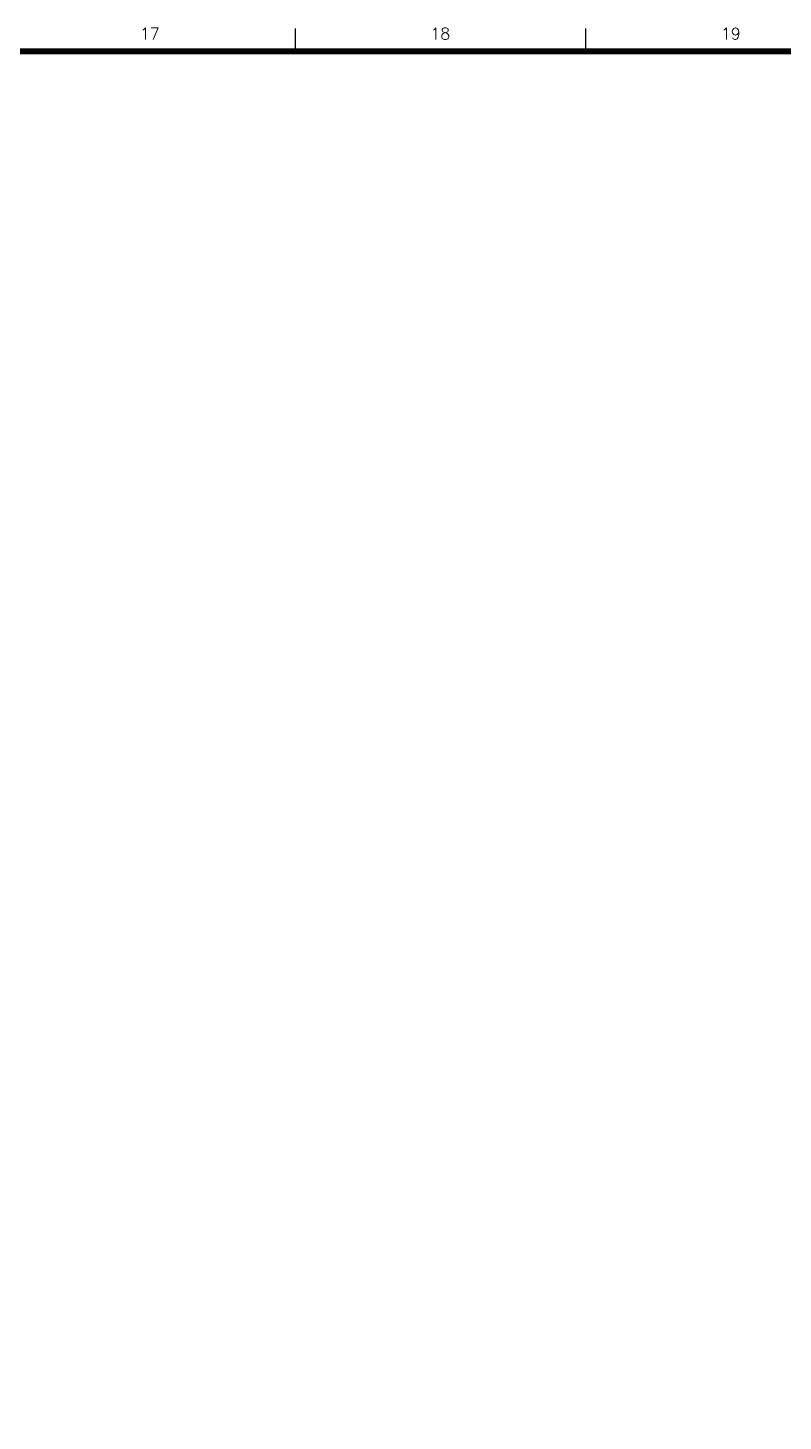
# Model space of a CAD drawing. Header units: inches. Extents: x 18712 to 314639, y 0 to 420500.
# Drawn here: x 111613 to 124613, y 311829 to 335804 of the extents above; entities that cross this region are included whole.
import ezdxf
from ezdxf.enums import TextEntityAlignment as Align

# ---------------------------------------------------------------- set-up
doc = ezdxf.new("R2010")
doc.units = ezdxf.units.IN
doc.header["$LTSCALE"] = 1000
doc.header["$MEASUREMENT"] = 0
for name, color, linetype, true_color in [('DIM', 3, 'Continuous', 0x00ff00), ('TK', 7, 'Continuous', 0xffffff), ('ZG-图框层', 4, 'Continuous', 0x00ffff)]:
    doc.layers.add(name, color=color, linetype=linetype, true_color=true_color)
doc.styles.add('ISOCP', font='txt.shx', dxfattribs={"height": 0.2, "bigfont": 'gbcbig.shx'})
doc.dimstyles.new('TSSD_100_100$0', dxfattribs={"dimtxt": 300, "dimasz": 100, "dimexe": 100, "dimexo": 250, "dimgap": 100, "dimtad": 1, "dimdec": 0, "dimzin": 0, "dimdsep": 46, "dimtxsty": 'Standard', "dimcen": 0, "dimclrd": 256, "dimclre": 256, "dimclrt": 7, "dimadec": 0, "dimazin": 0, "dimtfac": 1, "dimtdec": 4, "dimtix": 1, "dimtmove": 2, "dimatfit": 3, "dimfxl": 1, "dimtolj": 1, "dimtzin": 0, "dimarcsym": 0})

# ---------------------------------------------------------------- blocks, each defined once
blk = doc.blocks.new('*D414')
at = {"layer": 'Defpoints', "color": 0, "transparency": 16777216}
for p in [(93652, 323714), (132662, 288053), (130988, 286379)]:
    blk.add_point(p, dxfattribs=at)
at = {"layer": 'DIM', "lineweight": -2, "transparency": 16777216}
for p, q in [((93829, 323891), (95398, 325459)), ((95398, 325318), (113183, 307533)), ((132591, 288124), (114244, 306472)), ((131164, 286556), (132733, 288124))]:
    blk.add_line(p, q, dxfattribs=at)
at = {"layer": 'DIM', "transparency": 16777216}
for points in [[(95409, 325330), (95386, 325306), (95327, 325389)], [(132580, 288112), (132603, 288136), (132662, 288053)]]:
    blk.add_solid(points, dxfattribs=at)
at = {"layer": 'DIM', "color": 7, "true_color": 0xffffff, "transparency": 16777216, "insert": (113848, 307137), "char_height": 300, "attachment_point": 5, "rotation": 315}
blk.add_mtext('\\A1;52800', dxfattribs=at)

msp = doc.modelspace()

# ---------------------------------------------------------------- linework, layer by layer
at = {"layer": 'TK', "lineweight": -3}
for p, q in [((116212.2, 335791.3), (116212.2, 335400)), ((121212.2, 335791.3), (121212.2, 335400))]:
    msp.add_line(p, q, dxfattribs=at)
at = {"layer": 'TK', "lineweight": -3, "const_width": 100}
msp.add_lwpolyline([(21212.2, 335400), (21212.2, 253300), (136612.2, 253300), (136612.2, 335400)], close=True, dxfattribs=at)
at = {"layer": 'ZG-图框层', "lineweight": -3, "const_width": 100}
msp.add_lwpolyline([(21212.2, 253300), (136612.2, 253300), (136612.2, 335400), (21212.2, 335400)], close=True, dxfattribs=at)

# ---------------------------------------------------------------- texts
at = {"layer": 'TK', "style": 'ISOCP'}
for s, p in [('17', (113712.2, 335703.8)), ('18', (118712.2, 335703.8)), ('19', (123712.2, 335703.8))]:
    msp.add_text(s, height=200, dxfattribs=at).set_placement(p, align=Align.MIDDLE_CENTER)

# ---------------------------------------------------------------- dimensions: what is measured, and where the dimension line sits
at = {"layer": 'DIM'}
dim = msp.add_linear_dim(base=(132662.1, 288053.3), p1=(93652.4, 323714.2), p2=(130987.7, 286378.9), angle=315, text='52800', dimstyle='TSSD_100_100$0', override={"dimscale": 1, "dimlfac": 1}, dxfattribs=at)
dim.commit()
dim.dimension.update_dxf_attribs({"geometry": '*D414', "text_midpoint": (113847.5, 307136.6), "dimtype": 161})

doc.saveas('drawing.dxf')
